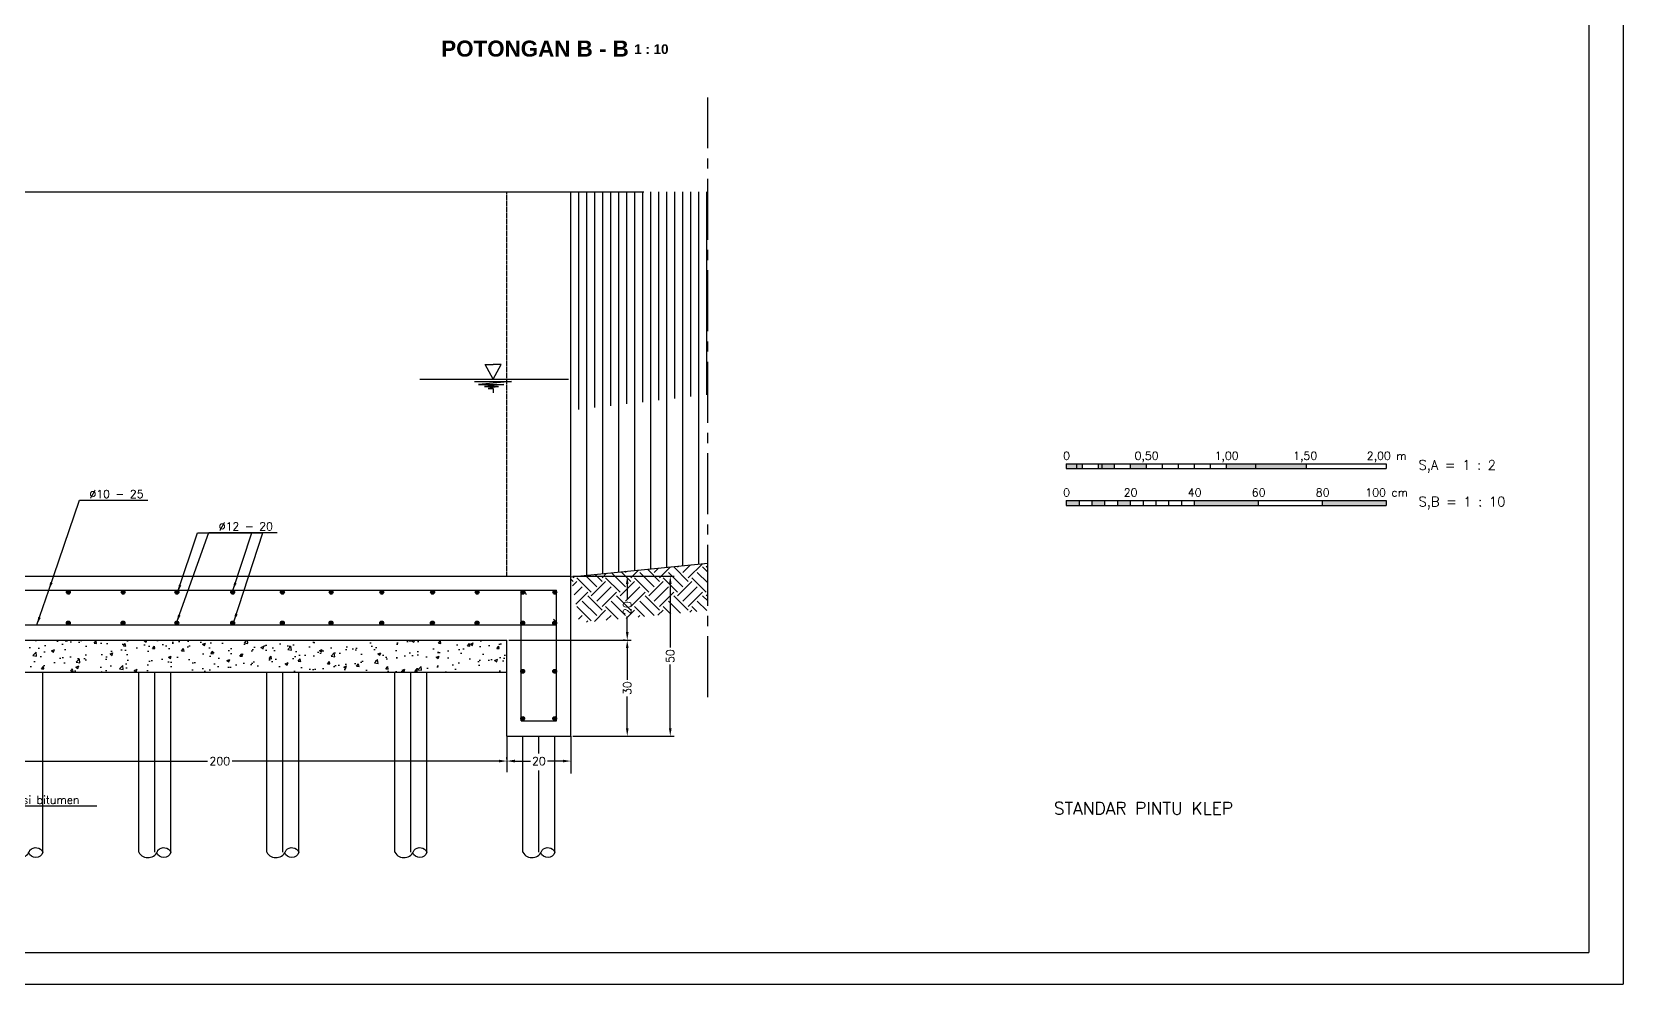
# Model space of a CAD drawing. Header units: metres. Extents: x -50 to 791, y -795 to 584.
# Drawn here: x 293.9 to 791.2, y -10 to 287.4 of the extents above; entities that cross this region are included whole.
import ezdxf
from ezdxf.enums import TextEntityAlignment as Align

# ---------------------------------------------------------------- set-up
doc = ezdxf.new("R2010")
doc.units = ezdxf.units.M
doc.header["$MEASUREMENT"] = 0
doc.linetypes.add('CENTER2', pattern=[28.575, 19.05, -3.175, 3.175, -3.175])
doc.linetypes.add('DASHED2', pattern=[0.375, 0.25, -0.125])
doc.layers.get('0').update_dxf_attribs({"color": 1, "linetype": 'CONTINUOUS'})
doc.layers.get('DEFPOINTS').update_dxf_attribs({"linetype": 'CONTINUOUS'})
for name, color, linetype in [('2', 1, 'CONTINUOUS'), ('5', 5, 'CONTINUOUS'), ('ARSIR-BANG', 2, 'CONTINUOUS'), ('GRS-BANG', 5, 'CONTINUOUS'), ('GRS-TANAH', 5, 'CONTINUOUS'), ('KOP', 7, 'CONTINUOUS'), ('MUKA-AIR', 1, 'CONTINUOUS'), ('SKALA', 3, 'CONTINUOUS'), ('UKURAN', 1, 'CONTINUOUS')]:
    doc.layers.add(name, color=color, linetype=linetype)
doc.styles.add('ARIAL', font='arialbd.ttf')
doc.styles.get("Standard").update_dxf_attribs({"font": 'Simplex.shx'})
doc.dimstyles.get("Standard").update_dxf_attribs({"dimtxt": 0.18, "dimasz": 0.18, "dimexe": 0.18, "dimexo": 0.0625, "dimgap": 0.09, "dimtad": 0, "dimtih": 1, "dimtoh": 1, "dimdec": 4, "dimzin": 0, "dimdsep": 46, "dimtxsty": 'Standard', "dimcen": 0.09, "dimadec": 0, "dimazin": 0, "dimtfac": 1, "dimtdec": 4, "dimtofl": 0, "dimtmove": 0, "dimatfit": 3, "dimfxl": 1, "dimtolj": 1, "dimtzin": 0, "dimarcsym": 0})

# ---------------------------------------------------------------- blocks, each defined once
blk = doc.blocks.new('MUKA-AIR')
at = {"layer": 'MUKA-AIR', "flags": 128}
blk.add_lwpolyline([(-22.94, 0), (23.5, 0)], dxfattribs=at)
at = {"layer": 'MUKA-AIR'}
for points in [[(0, 0), (-2.52, 4.6), (0, 4.6)], [(0, 0), (2.52, 4.6), (0, 4.6)], [(-5.84, -0.77), (5.7, -0.77), (-4.62, -1.71), (3.35, -1.71), (-2.74, -2.36), (1.67, -2.36), (-1.52, -2.92), (-0.02, -2.92), (-0.02, -4.33)]]:
    blk.add_lwpolyline(points, dxfattribs=at)
blk = doc.blocks.new('TULANG-BAJA')
at = {"layer": 'GRS-BANG'}
h = blk.add_hatch(color=256, dxfattribs=at)
edge = h.paths.add_edge_path()
edge.add_arc((0.01, 0.62), 0.603, 0, 360)
blk.add_circle((0.01, 0.62), 0.603, dxfattribs=at)
blk = doc.blocks.new('*D16')
at = {"color": 0, "linetype": 'ByBlock'}
for p, q in [((209.89, 66.77), (209.89, 43.52)), ((389.27, 51.92), (389.27, 43.52)), ((212.39, 44.77), (295.74, 44.77)), ((386.77, 44.77), (303.42, 44.77))]:
    blk.add_line(p, q, dxfattribs=at)
for points in [[(212.39, 45.19), (212.39, 44.35), (209.89, 44.77)], [(386.77, 45.19), (386.77, 44.35), (389.27, 44.77)]]:
    blk.add_solid(points, dxfattribs=at)
at = {"layer": 'DEFPOINTS', "color": 0, "linetype": 'ByBlock'}
for p in [(209.89, 67.39), (389.27, 52.54), (389.27, 44.77)]:
    blk.add_point(p, dxfattribs=at)
at = {"color": 0, "linetype": 'ByBlock', "insert": (299.58, 44.77), "char_height": 2.5, "attachment_point": 5}
blk.add_mtext('\\A1;200', dxfattribs=at)
blk = doc.blocks.new('*D17')
at = {"color": 0, "linetype": 'ByBlock'}
for p, q in [((409.27, 51.92), (409.27, 43.52)), ((389.27, 45.4), (389.27, 46.02)), ((391.77, 44.77), (396.62, 44.77)), ((406.77, 44.77), (401.92, 44.77))]:
    blk.add_line(p, q, dxfattribs=at)
for points in [[(391.77, 45.19), (391.77, 44.35), (389.27, 44.77)], [(406.77, 45.19), (406.77, 44.35), (409.27, 44.77)]]:
    blk.add_solid(points, dxfattribs=at)
at = {"layer": 'DEFPOINTS', "color": 0, "linetype": 'ByBlock'}
for p in [(409.27, 52.54), (389.27, 44.77), (409.27, 44.77)]:
    blk.add_point(p, dxfattribs=at)
at = {"color": 0, "linetype": 'ByBlock', "insert": (399.27, 44.77), "char_height": 2.5, "attachment_point": 5}
blk.add_mtext('\\A1;20', dxfattribs=at)
blk = doc.blocks.new('*D22')
at = {"color": 0, "linetype": 'ByBlock'}
for p, q in [((409.89, 102.54), (441.58, 102.54)), ((440.33, 100.04), (440.33, 80.19)), ((440.33, 55.04), (440.33, 74.89)), ((409.89, 52.54), (441.58, 52.54))]:
    blk.add_line(p, q, dxfattribs=at)
for points in [[(439.91, 100.04), (440.75, 100.04), (440.33, 102.54)], [(439.91, 55.04), (440.75, 55.04), (440.33, 52.54)]]:
    blk.add_solid(points, dxfattribs=at)
at = {"layer": 'DEFPOINTS', "color": 0, "linetype": 'ByBlock'}
for p in [(409.27, 102.54), (440.33, 102.54), (409.27, 52.54)]:
    blk.add_point(p, dxfattribs=at)
at = {"color": 0, "linetype": 'ByBlock', "insert": (440.33, 77.54), "char_height": 2.5, "attachment_point": 5, "rotation": 90}
blk.add_mtext('\\A1;50', dxfattribs=at)
blk = doc.blocks.new('*D23')
at = {"color": 0, "linetype": 'ByBlock'}
for p, q in [((409.89, 102.54), (428.14, 102.54)), ((426.89, 100.04), (426.89, 95.19)), ((426.89, 85.04), (426.89, 89.89)), ((389.89, 82.54), (428.14, 82.54))]:
    blk.add_line(p, q, dxfattribs=at)
for points in [[(426.48, 100.04), (427.31, 100.04), (426.89, 102.54)], [(426.48, 85.04), (427.31, 85.04), (426.89, 82.54)]]:
    blk.add_solid(points, dxfattribs=at)
at = {"layer": 'DEFPOINTS', "color": 0, "linetype": 'ByBlock'}
for p in [(409.27, 102.54), (389.27, 82.54), (426.89, 82.54)]:
    blk.add_point(p, dxfattribs=at)
at = {"color": 0, "linetype": 'ByBlock', "insert": (426.89, 92.54), "char_height": 2.5, "attachment_point": 5, "rotation": 90}
blk.add_mtext('\\A1;20', dxfattribs=at)
blk = doc.blocks.new('*D24')
at = {"color": 0, "linetype": 'ByBlock'}
for p, q in [((426.27, 82.54), (425.64, 82.54)), ((426.89, 80.04), (426.89, 70.19)), ((426.89, 55.04), (426.89, 64.89)), ((427.3, 52.54), (428.14, 52.54))]:
    blk.add_line(p, q, dxfattribs=at)
for points in [[(426.48, 80.04), (427.31, 80.04), (426.89, 82.54)], [(426.48, 55.04), (427.31, 55.04), (426.89, 52.54)]]:
    blk.add_solid(points, dxfattribs=at)
at = {"layer": 'DEFPOINTS', "color": 0, "linetype": 'ByBlock'}
for p in [(426.89, 82.54), (426.67, 52.54), (426.89, 52.54)]:
    blk.add_point(p, dxfattribs=at)
at = {"color": 0, "linetype": 'ByBlock', "insert": (426.89, 67.54), "char_height": 2.5, "attachment_point": 5, "rotation": 90}
blk.add_mtext('\\A1;30', dxfattribs=at)

msp = doc.modelspace()

# ---------------------------------------------------------------- hatches: boundary and pattern name
at = {"layer": 'ARSIR-BANG'}
h = msp.add_hatch(dxfattribs=at)
h.set_pattern_fill('AR-CONC', color=256, scale=0.05, style=0)
h.set_pattern_definition([(50, (23.096, 18.478), (9.10923, -0.79695), [0.9525, -10.4775]), (355, (23.096, 18.478), (-1.76214, 9.55283), [0.762, -8.382]), (100.451, (23.855, 18.412), (7.34713, 8.75583), [0.8095, -8.9045]), (46.1842, (23.096, 21.018), (13.55395, -2.10212), [1.42875, -15.71625]), (96.6356, (24.225, 20.843), (11.8702, 12.37128), [1.21425, -13.35675]), (351.184, (23.096, 21.018), (11.87023, 12.37126), [1.143, -12.573]), (21, (24.366, 20.383), (7.58074, -5.11328), [0.9525, -10.4775]), (326, (24.366, 20.383), (3.0901, 9.2094), [0.762, -8.382]), (71.4514, (24.997, 19.957), (10.67082, 4.09614), [0.8095, -8.9045]), (37.5, (23.0957, 18.478), (0.15443, 4.227752), [0, -8.2804, 0, -8.509, 0, -8.41375]), (7.5, (23.0957, 18.478), (3.340983, 5.00903), [0, -4.8514, 0, -8.0899, 0, -3.20675]), (327.5, (20.2636, 18.478), (6.77953, -0.286437), [0, -3.175, 0, -9.906, 0, -13.1445]), (317.5, (18.9936, 18.478), (7.40646, 1.271325), [0, -4.1275, 0, -6.5786, 0, -9.3345])])
h.paths.add_polyline_path([(442.36267, 87.45644), (442.36267, 97.45644), (262.9867, 97.45644), (262.9867, 87.45644)])
at = {"layer": 'GRS-TANAH'}
h = msp.add_hatch(dxfattribs=at)
h.set_pattern_fill('EARTH', color=2, angle=45, style=0)
h.set_pattern_definition([(45, (23.0957, 18.141), (9e-16, 8.98026), [6.35, -6.35]), (45, (21.412, 19.8247), (9e-16, 8.98026), [6.35, -6.35]), (45, (19.728, 21.5085), (9e-16, 8.98026), [6.35, -6.35]), (135, (19.728, 22.631), (-8.98026, 9e-16), [6.35, -6.35]), (135, (21.412, 24.315), (-8.98026, 9e-16), [6.35, -6.35]), (135, (23.0957, 25.9986), (-8.98026, 9e-16), [6.35, -6.35])])
h.paths.add_polyline_path([(505.17068, 106.7143), (505.17068, 121.4928), (462.36267, 117.212), (464.9903, 102.84808)])
at = {"layer": 'SKALA'}
h = msp.add_hatch(color=256, dxfattribs=at)
h.paths.add_polyline_path([(617.14143, 152.5212), (617.14143, 151.0212), (622.14143, 151.0212), (622.14143, 152.5212)])
h.paths.add_polyline_path([(632.14143, 151.0212), (632.14143, 152.5212), (627.14143, 152.5212), (627.14143, 151.0212)])
h.paths.add_polyline_path([(642.14143, 151.0212), (642.14143, 152.5212), (637.14143, 152.5212), (637.14143, 151.0212)])
msp.add_hatch(color=256, dxfattribs=at).paths.add_polyline_path([(692.14143, 151.0212), (692.14143, 152.5212), (667.14143, 152.5212), (667.14143, 151.0212)])
h = msp.add_hatch(color=256, dxfattribs=at)
h.paths.add_polyline_path([(617.14143, 141.05689), (617.14143, 139.55689), (621.14143, 139.55689), (621.14143, 141.05689)])
h.paths.add_polyline_path([(625.14143, 141.05689), (625.14143, 139.55689), (629.14143, 139.55689), (629.14143, 141.05689)])
h.paths.add_polyline_path([(637.14143, 139.55689), (637.14143, 141.05689), (633.14143, 141.05689), (633.14143, 139.55689)])
h.paths.add_polyline_path([(657.14143, 141.05689), (657.14143, 139.55689), (677.14143, 139.55689), (677.14143, 141.05689)])
h.paths.add_polyline_path([(697.14143, 141.05689), (697.14143, 139.55689), (717.14143, 139.55689), (717.14143, 141.05689)])

# ---------------------------------------------------------------- linework, layer by layer
at = {"layer": '2', "color": 2}
for p, q in [((791.15464, 584), (791.15464, -10)), ((-50, -10), (791.14834, -10))]:
    msp.add_line(p, q, dxfattribs=at)
at = {"layer": '5', "color": 5}
for p in [(780.41649, 573.85509), (-0.73939, -0.09728)]:
    msp.add_line(p, (780.41649, -0.09728), dxfattribs=at)
at = {"layer": 'GRS-BANG', "linetype": 'CENTER2', "flags": 128}
msp.add_lwpolyline([(505.17068, 79.63781), (505.17068, 266.91603)], dxfattribs=at)
at = {"layer": 'GRS-BANG'}
for points in [[(242.9867, 237.45644), (485.17068, 237.45644)], [(462.36267, 67.45644), (462.36267, 237.45644)], [(242.9867, 117.45644), (462.36267, 117.45644)], [(247.0671, 113.02673), (457.92541, 113.02673)], [(446.79993, 72.20255), (446.79993, 113.02673)], [(446.79993, 113.02673), (447.62919, 111.86579)], [(447.74659, 113.00533), (448.42179, 111.65721)], [(457.92541, 72.20255), (457.92541, 113.02673)], [(247.0671, 102.20255), (457.92541, 102.20255)], [(457.92541, 102.20255), (456.94843, 103.23381)], [(457.92295, 103.08703), (456.95836, 103.95368)], [(242.9867, 97.45644), (442.36267, 97.45644)], [(442.36267, 67.45644), (442.36267, 97.45644)], [(262.9867, 87.45644), (442.36267, 87.45644)], [(446.79993, 72.20255), (457.92541, 72.20255)], [(442.36267, 67.45644), (462.36267, 67.45644)]]:
    msp.add_lwpolyline(points, dxfattribs=at)
at = {"layer": 'GRS-BANG', "color": 3, "linetype": 'DASHED2'}
msp.add_lwpolyline([(442.36267, 117.45644), (442.36267, 237.45644)], dxfattribs=at)
at = {"layer": 'GRS-BANG', "color": 3}
for points in [[(297.36267, 31.19927), (297.36267, 87.45644)], [(327.36267, 31.19927), (327.36267, 87.45644)], [(337.36267, 31.19927), (337.36267, 87.45644)], [(367.36267, 31.19927), (367.36267, 87.45644)], [(377.36267, 31.19927), (377.36267, 87.45644)], [(407.36267, 31.19927), (407.36267, 87.45644)], [(417.36267, 31.19927), (417.36267, 87.45644)], [(447.36267, 31.19927), (447.36267, 67.45644)], [(457.36267, 31.19927), (457.36267, 67.45644)]]:
    msp.add_lwpolyline(points, dxfattribs=at)
at = {"layer": 'GRS-BANG', "color": 3, "linetype": 'DASHED2', "ltscale": 0.5}
for points in [[(332.36267, 31.19927), (332.36267, 87.45644)], [(372.36267, 31.19927), (372.36267, 87.45644)], [(412.36267, 31.19927), (412.36267, 87.45644)], [(452.36267, 62.03312), (452.36267, 67.45644)], [(452.36267, 31.19927), (452.36267, 56.793)]]:
    msp.add_lwpolyline(points, dxfattribs=at)
at = {"layer": 'GRS-BANG', "color": 3}
for points in [[(287.36267, 31.19927, 0.662644506), (293.36694, 31.87891, -0.534635794), (297.36267, 31.19927, -0.727176567), (292.99424, 31.05686, -0.727176567)], [(327.36267, 31.19927, 0.662644506), (333.36694, 31.87891, -0.534635794), (337.36267, 31.19927, -0.727176567), (332.99424, 31.05686, -0.727176567)], [(367.36267, 31.19927, 0.662644506), (373.36694, 31.87891, -0.534635794), (377.36267, 31.19927, -0.727176567), (372.99424, 31.05686, -0.727176567)], [(407.36267, 31.19927, 0.662644506), (413.36694, 31.87891, -0.534635794), (417.36267, 31.19927, -0.727176567), (412.99424, 31.05686, -0.727176567)], [(447.36267, 31.19927, 0.662644506), (453.36694, 31.87891, -0.534635794), (457.36267, 31.19927, -0.727176567), (452.99424, 31.05686, -0.727176567)]]:
    msp.add_lwpolyline(points, format="xyb", dxfattribs=at)
at = {"layer": 'GRS-TANAH'}
for points in [[(464.86267, 169.50325), (464.86267, 237.45644)], [(469.86267, 170.07456), (469.86267, 237.45644)], [(474.86267, 170.64588), (474.86267, 237.45644)], [(479.86267, 171.21719), (479.86267, 237.45644)], [(484.86267, 171.78851), (484.86267, 237.45644)], [(489.86267, 172.35982), (489.86267, 237.45644)], [(494.86267, 172.93113), (494.86267, 237.45644)], [(499.86267, 173.50245), (499.86267, 237.45644)], [(504.86267, 174.07376), (504.86267, 237.45644)]]:
    msp.add_lwpolyline(points, dxfattribs=at)
at = {"layer": 'GRS-TANAH', "color": 3}
for points in [[(467.36267, 117.712), (467.36267, 237.45644)], [(472.36267, 118.212), (472.36267, 237.45644)], [(477.36267, 118.712), (477.36267, 237.45644)], [(482.36267, 119.212), (482.36267, 237.45644)], [(487.36267, 119.712), (487.36267, 237.45644)], [(492.36267, 120.212), (492.36267, 237.45644)], [(497.36267, 120.712), (497.36267, 237.45644)], [(502.36267, 121.212), (502.36267, 237.45644)]]:
    msp.add_lwpolyline(points, dxfattribs=at)
at = {"layer": 'GRS-TANAH', "flags": 128}
msp.add_lwpolyline([(462.36267, 117.212), (505.17068, 121.4928)], dxfattribs=at)
at = {"layer": 'SKALA'}
for p, q in [((617.14143, 152.5212), (717.14143, 152.5212)), ((617.14143, 152.5212), (617.14143, 151.0212)), ((617.14143, 151.0212), (717.14143, 151.0212)), ((620.30434, 152.40322), (620.30434, 150.90322)), ((622.14143, 152.5212), (622.14143, 151.0212)), ((627.14143, 152.5212), (627.14143, 151.0212)), ((628.30434, 152.40322), (628.30434, 150.90322)), ((632.14143, 152.5212), (632.14143, 151.0212)), ((637.14143, 152.5212), (637.14143, 151.0212)), ((642.14143, 152.5212), (642.14143, 151.0212)), ((647.14143, 152.5212), (647.14143, 151.0212)), ((652.14143, 152.5212), (652.14143, 151.0212)), ((657.14143, 152.5212), (657.14143, 151.0212)), ((662.14143, 152.5212), (662.14143, 151.0212)), ((667.14143, 152.5212), (667.14143, 151.0212)), ((676.30434, 152.40322), (676.30434, 150.90322)), ((692.14143, 152.5212), (692.14143, 151.0212)), ((717.14143, 152.5212), (717.14143, 151.0212)), ((617.14143, 141.05689), (717.14143, 141.05689)), ((617.14143, 141.05689), (617.14143, 139.55689)), ((617.14143, 139.55689), (717.14143, 139.55689)), ((621.14143, 141.05689), (621.14143, 139.55689)), ((625.14143, 141.05689), (625.14143, 139.55689)), ((629.14143, 141.05689), (629.14143, 139.55689)), ((633.14143, 141.05689), (633.14143, 139.55689)), ((637.14143, 141.05689), (637.14143, 139.55689)), ((641.14143, 141.05689), (641.14143, 139.55689)), ((645.14143, 141.05689), (645.14143, 139.55689)), ((649.14143, 141.05689), (649.14143, 139.55689)), ((653.14143, 141.05689), (653.14143, 139.55689)), ((657.14143, 141.05689), (657.14143, 139.55689)), ((677.14143, 141.05689), (677.14143, 139.55689)), ((697.14143, 141.05689), (697.14143, 139.55689)), ((717.14143, 141.05689), (717.14143, 139.55689))]:
    msp.add_line(p, q, dxfattribs=at)
at = {"layer": 'UKURAN'}
for p, q in [((345.76137, 130.99824), (366.15635, 130.99824)), ((442.36267, 67.45644), (442.36267, 56.2297)), ((462.36267, 67.45644), (462.36267, 55.78251))]:
    msp.add_line(p, q, dxfattribs=at)

# ---------------------------------------------------------------- block references
at = {"layer": 'GRS-BANG'}
for name, p in [('MUKA-AIR', (438.096, 178.99435)), ('TULANG-BAJA', (305.36019, 111.79746)), ('TULANG-BAJA', (322.47534, 111.79746)), ('TULANG-BAJA', (339.27353, 111.79746)), ('TULANG-BAJA', (356.70561, 111.79746)), ('TULANG-BAJA', (372.23602, 111.79746)), ('TULANG-BAJA', (387.44948, 111.79746)), ('TULANG-BAJA', (403.29683, 111.79746)), ('TULANG-BAJA', (419.14419, 111.79746)), ('TULANG-BAJA', (433.08985, 111.79746)), ('TULANG-BAJA', (447.35247, 111.79746)), ('TULANG-BAJA', (457.34323, 111.79746)), ('TULANG-BAJA', (305.32419, 102.20255)), ('TULANG-BAJA', (322.43934, 102.20255)), ('TULANG-BAJA', (339.23753, 102.20255)), ('TULANG-BAJA', (356.66962, 102.20255)), ('TULANG-BAJA', (372.20002, 102.20255)), ('TULANG-BAJA', (387.41348, 102.20255)), ('TULANG-BAJA', (403.26083, 102.20255)), ('TULANG-BAJA', (419.10819, 102.20255)), ('TULANG-BAJA', (433.05386, 102.20255)), ('TULANG-BAJA', (447.31647, 102.20255)), ('TULANG-BAJA', (457.30723, 102.20255)), ('TULANG-BAJA', (447.31647, 87.10992)), ('TULANG-BAJA', (457.30723, 87.10992)), ('TULANG-BAJA', (447.31647, 72.33172)), ('TULANG-BAJA', (457.30723, 72.33172))]:
    msp.add_blockref(name, p, dxfattribs=at)

# ---------------------------------------------------------------- texts
at = {"layer": 'GRS-BANG', "style": 'ARIAL'}
msp.add_text('POTONGAN B - B', height=5, dxfattribs=at).set_placement((451.1695, 279.71771), align=Align.CENTER)
msp.add_text('1 : 10', height=3, dxfattribs=at).set_placement((482.16142, 280.54566))
at = {"layer": 'KOP', "color": 6}
msp.add_text('STANDAR PINTU KLEP', height=3.9, dxfattribs=at).set_placement((613.27109, 42.98265))
at = {"layer": 'SKALA'}
for s, p in [('0', (617.25934, 153.78253)), ('0,50', (642.25934, 153.78253)), ('1,00', (667.25934, 153.78253)), ('1,50', (691.79847, 153.78253)), ('2,00 m', (717.25934, 153.78253)), ('0', (617.25934, 142.31822)), ('20', (637.25934, 142.31822)), ('40', (657.25934, 142.31822)), ('60', (677.25934, 142.31822)), ('80', (697.25934, 142.31822)), ('100 cm', (717.25934, 142.31822))]:
    msp.add_text(s, height=2.5, dxfattribs=at).set_placement(p, align=Align.CENTER)
for s, p in [('S,A = 1 : 2', (727.23359, 150.67284)), ('S,B = 1 : 10', (727.23359, 139.20852))]:
    msp.add_text(s, height=3, dxfattribs=at).set_placement(p)
at = {"layer": 'UKURAN', "char_height": 2.5, "attachment_point": 4}
for s, insert in [('%%c10 - 25', (311.93283, 143.08565)), ('\\A1;%%c12 - 20', (352.34798, 132.96959)), ('\\A1;Siar dilatasi diisi bitumen', (265.64423, 47.55854))]:
    msp.add_mtext(s, dxfattribs=dict(at, insert=insert))

# ---------------------------------------------------------------- dimensions: what is measured, and where the dimension line sits
at = {"layer": 'UKURAN'}
for base, p1, p2, picture, middle in [((479.98781, 97.45644), (462.36267, 117.45644), (442.36267, 97.45644), '*D23', (479.98781, 107.45644)), ((493.42443, 117.45644), (462.36267, 67.45644), (462.36267, 117.45644), '*D22', (493.42443, 92.45644)), ((479.98781, 67.45644), (479.98781, 97.45644), (479.76754, 67.45644), '*D24', (479.98781, 82.45644))]:
    dim = msp.add_linear_dim(base=base, p1=p1, p2=p2, angle=90, dimstyle='Standard', override={"dimtxt": 2.5, "dimasz": 2.5, "dimexe": 1.25, "dimexo": 0.625, "dimgap": 0.625, "dimtih": 0, "dimtoh": 0, "dimzin": 8, "dimlunit": 6, "dimcen": 2.5, "dimtofl": 1}, dxfattribs=at)
    dim.commit()
    dim.dimension.update_dxf_attribs({"geometry": picture, "text_midpoint": middle, "insert": (53.09567, 14.91479)})
for base, p1, p2, text, picture, middle in [((442.36267, 59.68545), (262.9867, 82.30857), (442.36267, 67.45644), '200', '*D16', (352.67468, 59.68545)), ((462.36267, 59.68545), (442.36267, 59.68545), (462.36267, 67.45644), '20', '*D17', (452.36267, 59.68545))]:
    dim = msp.add_linear_dim(base=base, p1=p1, p2=p2, text=text, dimstyle='Standard', override={"dimtxt": 2.5, "dimasz": 2.5, "dimexe": 1.25, "dimexo": 0.625, "dimgap": 0.625, "dimtih": 0, "dimtoh": 0, "dimzin": 8, "dimlunit": 6, "dimcen": 2.5, "dimtofl": 1}, dxfattribs=at)
    dim.commit()
    dim.dimension.update_dxf_attribs({"geometry": picture, "text_midpoint": middle, "insert": (53.09567, 14.91479)})

# ---------------------------------------------------------------- leaders
at = {"layer": 'UKURAN', "annotation_type": 0, "has_hookline": 1, "hookline_direction": 0}
for points, text_width in [([(299.23069, 113.02673), (308.80783, 141.21065), (311.30783, 141.21065)], 18.21429), ([(339.17222, 102.90054), (349.22298, 131.09459), (351.72298, 131.09459)], 18.21429), ([(242.65124, 57.57137), (262.51923, 45.68354), (265.01923, 45.68354)], 48.57143)]:
    msp.add_leader(points, dimstyle='Standard', override={"dimtxt": 2.5, "dimasz": 2.5, "dimexe": 1.25, "dimexo": 0.625, "dimgap": 0.625, "dimtad": 1, "dimtih": 0, "dimtoh": 0, "dimzin": 8, "dimcen": 2.5, "dimtofl": 1}, dxfattribs=dict(at, text_width=text_width))
at = {"layer": 'UKURAN'}
for points in [[(339.48599, 112.29758), (345.76137, 130.99824)], [(356.74329, 112.92405), (362.70489, 130.99824)], [(357.05705, 103.21377), (366.15635, 130.99824)], [(295.53992, 102.20255), (299.23069, 113.02673)]]:
    msp.add_leader(points, dimstyle='Standard', override={"dimtxt": 2.5, "dimasz": 2.5, "dimexe": 1.25, "dimexo": 0.625, "dimgap": 0.625, "dimtad": 1, "dimtih": 0, "dimtoh": 0, "dimzin": 8, "dimcen": 2.5, "dimtofl": 1}, dxfattribs=at)

doc.saveas('drawing.dxf')
